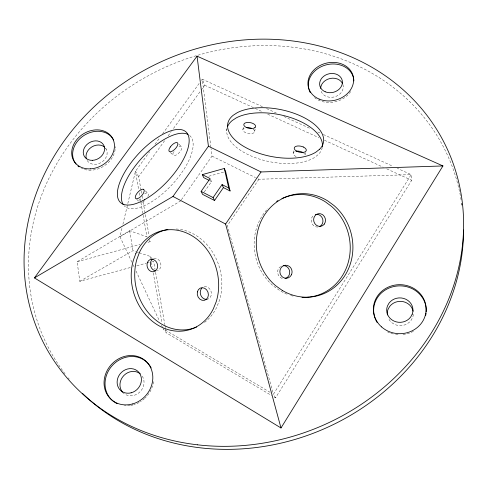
<?xml version="1.0" encoding="UTF-8"?>
<svg xmlns="http://www.w3.org/2000/svg" width="488" height="488" viewBox="0 0 488 488"><rect width="100%" height="100%" fill="white"/><g stroke="black" fill="none" stroke-linecap="round" stroke-linejoin="round"><path stroke-width="0.37" stroke-dasharray="2.44 1.83" d="M226.688 130.595L226.944 129.1M242.884 129.698L243.402 126.782M254.675 131.461L255.218 128.551M293.129 153.22L293.764 150.286M305.83 152.531L305.171 155.471A6.131 3.087 12.1 0 0 303.627 152.964M131.864 262.147L119.963 236.759L122.22 227.194M122.915 224.254L135.432 171.294L149.688 151.64M274.207 397.098L275.513 397.873L411.677 180.322L411.177 174.649L397.342 168.329M275.513 397.873L273.39 394.292L411.177 174.649L258.89 179.255L256.169 177.913M173.819 151.536L174.076 151.14M258.89 179.255L227.39 225.584L273.39 394.292M204.289 191.93L211.499 181.573L210.084 178.559M181.377 199.769L212.012 156.129L211.054 148.59M141.032 190.094L138.653 176.632L164.993 140.196M168.116 135.871L171.239 131.553M173.472 128.466L200.702 90.792M201.148 90.176L204.716 85.235L202.245 79.178L201.355 80.41M155.031 144.271L159.93 137.518M162.608 133.834L199.574 82.862M130.217 267.558L79.782 281.301L77.135 261.739L129.643 230.726L146.937 236.832L143.149 215.232M119.963 236.759L180.505 201.013M79.782 281.301L132.962 250.667L135.749 251.601M208.858 176.223L225.645 171.538M77.135 261.739L139.934 244.5M147.968 242.292L150.158 241.694L149.761 239.449M136.792 265.765L146.296 263.172M147.028 262.971L149.218 262.373M152.146 261.58L153.604 261.178L155.056 269.388M136.445 251.832L138.537 252.528M139.232 252.76L150.389 256.474L152.799 260.006M262.434 106.683L202.245 79.178L210.962 147.833M266.588 108.58L276.275 113.002M283.882 116.479L310.173 128.496M317.78 131.974L320.549 133.236M323.318 134.499L393.188 166.432M204.716 85.235L254.553 108.135M255.248 108.452L262.166 111.63M267.705 114.174L318.926 137.708M324.465 140.251L383.3 167.28M386.758 168.872L411.677 180.322M212.012 156.129L255.492 177.583M209.559 180.59L211.499 181.573M296.106 156.593L295.325 156.184A6.131 3.087 12.1 0 1 295.149 151.384M270.126 392.352L163.065 328.711L166.274 332.816L271.59 395.536M136.762 199.458L138.854 201.318M145.302 190.869L147.894 193.211M170.349 152.451L173.356 155.306M178.907 144.21L181.396 146.601M149.352 240.48L150.158 241.694M105.585 148.187L106.329 149.358M138.653 176.632L135.432 171.294L138.702 189.911M133.151 264.892L134.115 266.948M136.042 271.066L159.527 321.159M161.455 325.276L162.742 328.021M141.166 190.839L141.959 195.328M142.093 196.072L143.021 201.312M143.149 202.056L149.102 235.71M155.587 272.371L164.822 324.605M164.95 325.35L165.347 327.588M165.481 328.339L166.274 332.816M139.226 192.888L139.751 195.871M140.269 198.848L140.794 201.831M140.928 202.575L143.014 214.488M150.389 256.474L150.78 258.707M151.433 262.428L152.219 266.899M153.262 272.859L162.022 322.751M129.643 230.726L132.962 250.667M204.271 286.779A6.442 5.472 71.9 0 1 211.048 291.373A6.442 5.472 71.9 0 1 208.181 299.01M176.211 229A51.081 42.889 73.9 0 1 219.362 300.62L216.526 307.666A51.081 42.889 73.9 0 1 203.758 322.977M189.649 135.518A48.025 20.136 -47.1 0 1 171.904 184.836A48.025 20.136 -47.1 0 1 124.141 205.716M65.038 373.79A221.595 197.451 -24.8 0 1 165.914 66.978A221.595 197.451 -24.8 0 1 460.568 196.762M460.702 197.512A221.595 197.451 -24.8 0 1 461.093 199.769M69.223 379.042A221.595 197.451 -24.8 0 1 68.271 377.883M293.044 296.088A51.679 47.818 75.9 0 1 290.336 295.332M287.011 294.16A51.679 47.818 75.9 0 1 279.984 290.695L273.506 286.09A51.679 47.818 75.9 0 1 267.961 208.529M173.441 152.244A5.929 2.495 -46.3 0 0 173.704 155.501L174.149 155.581A5.929 2.495 -46.3 0 0 179.95 151.817L180.499 151.091A5.929 2.495 -46.3 0 0 181.042 146.418L180.59 146.339A5.929 2.495 -46.3 0 0 177.455 147.608M253.04 129.119A5.972 2.946 10.3 0 1 253.974 132.712L253.473 133.041A5.972 2.946 10.3 0 1 245.568 132.657A5.972 2.946 10.3 0 1 243.603 128.454L244.11 128.137A5.972 2.946 10.3 0 1 244.732 127.874M153.915 258.609A6.265 5.209 75.6 0 1 157.179 258.878L158.667 259.878A6.265 5.209 75.6 0 1 160.686 266.979L160.381 267.851A6.265 5.209 75.6 0 1 157.337 270.657M147.894 196.371A6.033 2.574 -47.8 0 0 147.528 193.022L147.071 192.949A6.033 2.574 -47.8 0 0 143.917 194.267M144.582 200.672A6.033 2.574 -47.8 0 1 143.179 201.703M142.49 202.081A6.033 2.574 -47.8 0 1 141.843 202.349M141.245 202.502A6.033 2.574 -47.8 0 1 140.715 202.538M139.489 200.434A6.033 2.574 -47.8 0 1 139.934 199.086M322.233 147.565A48.58 24.046 11.1 0 1 318.408 154.446L314.778 157.343A48.58 24.046 11.1 0 1 258.372 158.74A48.58 24.046 11.1 0 1 226.999 128.344M317.853 226.993A6.356 5.844 73.3 0 1 314.266 226.103L313.491 225.523A6.356 5.844 73.3 0 1 313.034 215.903M282.235 278.38A6.484 6.045 79.2 0 1 280.478 277.55L279.709 276.934A6.484 6.045 79.2 0 1 279.734 267.082M280.509 266.515A6.484 6.045 79.2 0 1 281.356 266.082M413.318 314.406A13.036 12.139 0.6 0 1 412.622 317.523L411.073 320.36A13.036 12.139 0.6 0 1 399.251 325.581A13.036 12.139 0.6 0 1 388.509 318.609M342.936 84.589A11.413 9.461 -13.7 0 1 333.993 97.002A11.413 9.461 -13.7 0 1 320.726 89.615M142.282 376.156A12.773 11.48 -48.6 0 1 140.154 391.712A12.773 11.48 -48.6 0 1 124.812 394.145M124.196 393.718A12.773 11.48 -48.6 0 1 122.543 392.175M105.701 148.352A11.108 9.089 -31.6 0 1 101.608 162.248A11.108 9.089 -31.6 0 1 87.078 160.418M413.397 331.334A26.297 24.455 0.2 0 1 402.21 334.689M398.049 334.713A26.297 24.455 0.2 0 1 394.591 334.268M393.249 333.969A26.297 24.455 0.2 0 1 390.315 333.078M389.595 332.804A26.297 24.455 0.2 0 1 387.509 331.87M350.713 91.543A22.997 19.014 -13.8 0 1 314.54 97.655M153.476 381.647A25.766 23.119 -48.3 0 1 145.168 398.013M144.619 398.525A25.766 23.119 -48.3 0 1 140.416 401.728M139.129 402.484A25.766 23.119 -48.3 0 1 133.651 404.759M132.956 404.949A25.766 23.119 -48.3 0 1 130.821 405.406M130.101 405.516A25.766 23.119 -48.3 0 1 124.416 405.638M115.29 146.638A22.375 18.263 -31.6 0 1 115.278 148.084M115.15 149.529A22.375 18.263 -31.6 0 1 81.52 168.342"/><path stroke-width="0.73" d="M280.996 427.97L442.933 165.944L197.048 56.157L34.422 277.91L280.996 427.97L225.59 224.029L172.965 196.463L34.422 277.91M225.59 224.029L261.037 171.959L442.933 165.944M214.513 200.501L223.419 187.606L222.058 184.604L213.097 197.567L214.513 200.501L202.593 194.364L201.123 191.412L210.084 178.559L202.294 174.625L224.309 168.47L225.645 171.538L230.055 190.967L223.419 187.606M172.965 196.463L208.425 146.223L197.048 56.157M208.425 146.223L261.037 171.959M222.058 184.604L228.738 187.978L230.055 190.967M208.919 180.267L203.752 177.65L202.294 174.625M201.123 191.412L213.097 197.567M224.309 168.47L228.738 187.978M207.357 299.266A6.442 5.472 71.9 0 1 200.983 295.606A6.442 5.472 71.9 0 1 202.014 287.993M196.633 327.021A51.081 42.889 73.9 0 1 149.395 313.961A51.081 42.889 73.9 0 1 136.823 259.47L139.373 252.595A51.081 42.889 73.9 0 1 167.921 229.488M123.348 204.728A48.025 20.136 -47.1 0 1 142.154 157.691A48.025 20.136 -47.1 0 1 188.051 134.462M461.672 203.472A221.595 197.451 -24.8 0 1 461.88 204.96M463.557 230.019A221.595 197.451 -24.8 0 1 322.568 429.495A221.595 197.451 -24.8 0 1 82.545 393.462M309.544 297.07A51.679 47.818 75.9 0 1 301.981 297.381M276.641 201.404A51.679 47.818 75.9 0 1 277.934 200.617M281.954 198.524A51.679 47.818 75.9 0 1 325.276 201.77L331.505 206.363A51.679 47.818 75.9 0 1 348.829 260.183A51.679 47.818 75.9 0 1 310.289 296.972M155.709 270.81A6.265 5.209 75.6 0 1 154.885 270.663L154.08 270.364A6.265 5.209 75.6 0 1 150.591 262.294L150.896 261.428A6.265 5.209 75.6 0 1 153.159 258.914M246.251 127.557A5.972 2.946 10.3 0 1 251.582 128.35M227.676 126.313A48.58 24.046 11.1 0 1 232.3 120.481L236.253 117.895A48.58 24.046 11.1 0 1 291.202 117.748A48.58 24.046 11.1 0 1 322.355 146.821M295.899 151.207A6.131 3.087 12.1 0 1 301.322 151.774L302.17 152.116A6.131 3.087 12.1 0 1 302.944 152.518M283.199 265.667A6.484 6.045 79.2 0 1 286.834 266.716L287.597 267.332A6.484 6.045 79.2 0 1 289.244 274.762L288.817 275.653A6.484 6.045 79.2 0 1 285.065 278.459M315.419 214.561A6.356 5.844 73.3 0 1 319.896 215.299L320.671 215.879A6.356 5.844 73.3 0 1 321.751 224.767L321.135 225.474A6.356 5.844 73.3 0 1 319.616 226.517M387.38 314.961A13.036 12.139 0.6 0 1 388.058 309.343L389.607 306.543A13.036 12.139 0.6 0 1 403.033 301.614A13.036 12.139 0.6 0 1 413.129 311.234M320.665 88.377A11.413 9.461 -13.7 0 1 329.949 78.513A11.413 9.461 -13.7 0 1 342.472 83.436M122.543 392.175A12.773 11.48 -48.6 0 1 123.861 375.516A12.773 11.48 -48.6 0 1 140.306 373.906M86.346 158.783A11.108 9.089 -31.6 0 1 91.555 147.095A11.108 9.089 -31.6 0 1 104.481 147.041M426.036 313.308A26.297 24.455 0.2 0 1 425.652 315.437M377.163 322.544A26.297 24.455 0.2 0 1 393.932 286.511A26.297 24.455 0.2 0 1 426.176 311.875M310.295 92.616A22.997 19.014 -13.8 0 1 309.142 89.999M308.928 89.328A22.997 19.014 -13.8 0 1 328.107 64.434A22.997 19.014 -13.8 0 1 353.885 80.953M114.735 402.283A25.766 23.119 -48.3 0 1 113.838 363.95A25.766 23.119 -48.3 0 1 151.176 367.94M117.108 403.613A25.766 23.119 -48.3 0 1 115.302 402.637M79.068 166.896A22.375 18.263 -31.6 0 1 77.958 166.03M76.037 164.059A22.375 18.263 -31.6 0 1 83.942 135.475A22.375 18.263 -31.6 0 1 113.564 139.958M147.541 262.3L147.236 263.172A6.295 5.228 75.6 0 0 150.737 271.285L151.548 271.59A6.295 5.228 75.6 0 0 157.063 268.766L157.368 267.888A6.295 5.228 75.6 0 0 155.343 260.751L153.848 259.744A6.295 5.228 75.6 0 0 147.541 262.3M135.877 253.443L133.322 260.354A51.368 43.042 73.9 0 0 157.667 325.008A51.368 43.042 73.9 0 0 213.335 308.861L216.184 301.779A51.368 43.042 73.9 0 0 192.083 235.826A51.368 43.042 73.9 0 0 135.877 253.443M291.604 274.396L291.171 275.293A6.527 6.076 79.1 0 1 282.79 277.202L282.015 276.58A6.527 6.076 79.1 0 1 281.051 267.772A6.527 6.076 79.1 0 1 289.171 266.302L289.945 266.924A6.527 6.076 79.1 0 1 291.604 274.396M412.226 314.168L410.67 317.029A13.146 12.224 0.2 0 1 393.828 320.994A13.146 12.224 0.2 0 1 387.46 305.958L389.027 303.133A13.146 12.224 0.2 0 1 405.809 299.229A13.146 12.224 0.2 0 1 412.226 314.168M170.3 147.016L169.83 147.742A5.947 2.47 -46.3 0 0 169.696 151.695L170.135 151.774A5.947 2.47 -46.3 0 0 175.942 147.98L176.491 147.254A5.947 2.47 -46.3 0 0 177.059 142.588L176.613 142.514A5.947 2.47 -46.3 0 0 170.3 147.016M324.27 224.102L323.648 224.809A6.399 5.874 73.3 0 1 316.743 225.444L315.962 224.864A6.399 5.874 73.3 0 1 314.601 216.294A6.399 5.874 73.3 0 1 322.403 214.574L323.178 215.159A6.399 5.874 73.3 0 1 324.27 224.102M319.622 149.224L315.986 152.097A48.745 23.912 11.1 0 1 251.283 150.286A48.745 23.912 11.1 0 1 233.185 115.296L237.15 112.734A48.745 23.912 11.1 0 1 299.821 115.589A48.745 23.912 11.1 0 1 319.622 149.224M254.925 127.618L254.419 127.941A5.99 2.928 10.3 0 1 246.489 127.545A5.99 2.928 10.3 0 1 244.519 123.36L245.025 123.043A5.99 2.928 10.3 0 1 253.29 123.629L253.98 124.037A5.99 2.928 10.3 0 1 254.925 127.618M143.381 189.271L142.923 189.198A6.051 2.55 -47.8 0 0 136.86 193.51A6.051 2.55 -47.8 0 0 136.079 198.72L136.53 198.805A6.051 2.55 -47.8 0 0 142.624 194.492A6.051 2.55 -47.8 0 0 143.381 189.271M303.298 146.992L302.45 146.65A6.149 3.074 12 0 0 295.045 146.821A6.149 3.074 12 0 0 296.442 151.03L297.229 151.439A6.149 3.074 12 0 0 305.506 151.615A6.149 3.074 12 0 0 303.298 146.992M282.29 290.427L275.775 285.797A52.002 48.068 75.9 0 1 263.929 215.879A52.002 48.068 75.9 0 1 327.802 200.964L334.06 205.588A52.002 48.068 75.9 0 1 345.327 274.878A52.002 48.068 75.9 0 1 282.29 290.427M197.378 291.903A6.472 5.49 71.9 0 0 204.338 300.34A6.472 5.49 71.9 0 0 206.692 289.921A6.472 5.49 71.9 0 0 197.378 291.903M144.759 199.586A48.166 19.965 -47.1 0 0 187.734 134.133A48.166 19.965 -47.1 0 0 127.289 168.061A48.166 19.965 -47.1 0 0 144.759 199.586M197.567 444.824A223.968 198.976 -24.8 0 0 453.047 163.175A223.968 198.976 -24.8 0 0 80.91 120.231A223.968 198.976 -24.8 0 0 197.567 444.824M381.549 326.905A26.37 24.51 0.1 0 0 425.39 314.998A26.37 24.51 0.1 0 0 392.37 285.657A26.37 24.51 0.1 0 0 381.549 326.905M319.213 99.107A23.058 19.044 -13.8 0 0 353.629 80.087A23.058 19.044 -13.8 0 0 319.506 65.795A23.058 19.044 -13.8 0 0 319.213 99.107M132.37 404.003A25.834 23.168 -48.2 0 0 147.309 362.615A25.834 23.168 -48.2 0 0 105.621 374.028A25.834 23.168 -48.2 0 0 132.37 404.003M90.567 168.848A22.436 18.294 -31.5 0 0 112.716 138.561A22.436 18.294 -31.5 0 0 75.939 140.715A22.436 18.294 -31.5 0 0 90.567 168.848M325.203 91.774A11.498 9.504 -13.8 0 0 342.417 82.356A11.498 9.504 -13.8 0 0 325.447 75.14A11.498 9.504 -13.8 0 0 325.203 91.774M131.174 392.803A12.883 11.559 -48.3 0 0 138.732 372.191A12.883 11.559 -48.3 0 0 117.925 377.761A12.883 11.559 -48.3 0 0 131.174 392.803M92.61 160.326A11.187 9.132 -31.6 0 0 103.737 145.253A11.187 9.132 -31.6 0 0 85.4 146.229A11.187 9.132 -31.6 0 0 92.61 160.326"/></g></svg>
